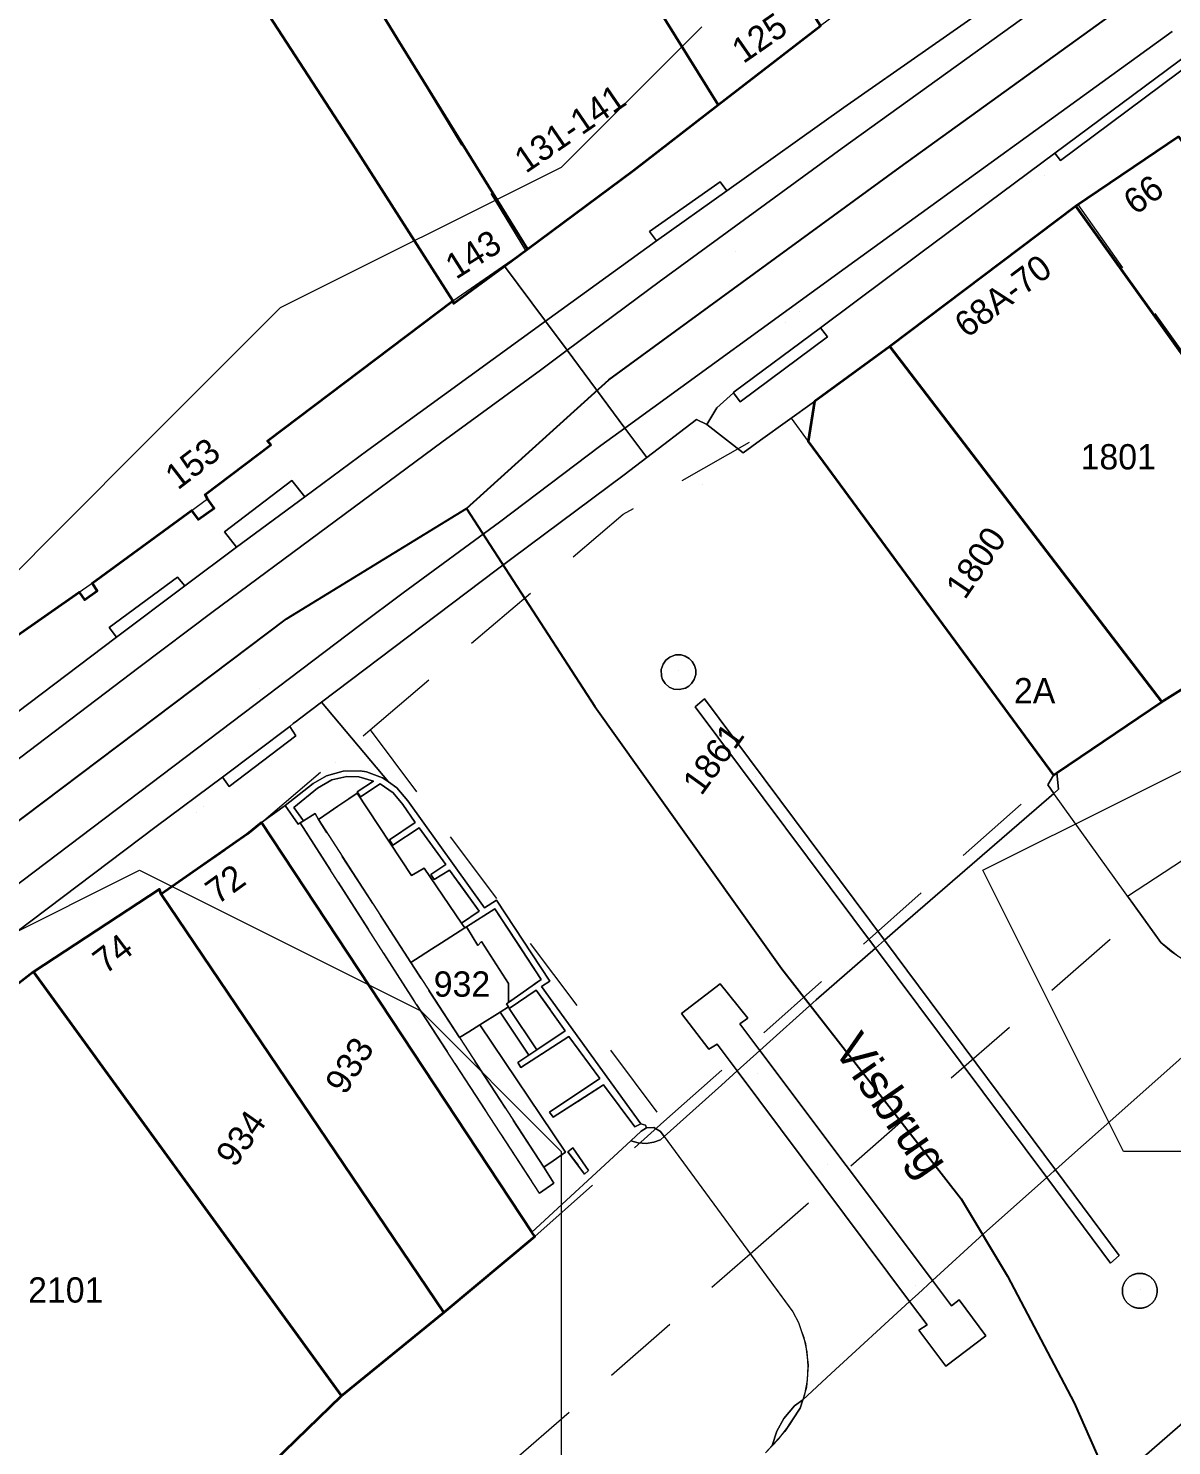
# Model space of a CAD drawing. Header units: metres. Extents: x 0 to 105485, y 0 to 425721.
# Drawn here: x 105188.5 to 105229.2, y 425307 to 425357.4 of the extents above; entities that cross this region are included whole.
import ezdxf
from ezdxf.enums import TextEntityAlignment as Align

# ---------------------------------------------------------------- set-up
doc = ezdxf.new("R2010")
doc.units = ezdxf.units.M
doc.header["$MEASUREMENT"] = 0
doc.linetypes.add('IE-TERREINAFSCHEIDING_KUNSTMATIG-SO', pattern=[11, 4, -1, 4, -2])
doc.linetypes.add('KG-PERCEEL-SO', pattern=[19, 5.5, -4, 5.5, -4])
for name, color, linetype, lineweight in [('B-XX-IE-KUNSTOBJECT-G', 7, 'Continuous', 18), ('B-XX-IE-MEUBILAIR-G', 7, 'Continuous', 18), ('B-XX-IE-MEUBILAIR_WEGMEUBILAIR-G', 7, 'Continuous', 18), ('B-XX-IE-MEUBILAIR_WEGMEUBILAIR_AFVALBAK-G', 7, 'Continuous', 18), ('B-XX-IE-TERREINAFSCHEIDING_KUNSTMATIG_MUUR-G', 90, 'IE-TERREINAFSCHEIDING_KUNSTMATIG-SO', 18), ('B-XX-KG-GRENS_PERCEEL-G', 150, 'KG-PERCEEL-SO', 18), ('B-XX-KG-GRENS_PERCEEL-T', 150, 'KG-PERCEEL-SO', 18), ('B-XX-KW-KUNSTWERK_DEK-G', 170, 'Continuous', 18), ('B-XX-KW-KUNSTWERK_LANDHOOFD-G', 170, 'Continuous', 18), ('B-XX-OG-BEBOUWING-G', 7, 'Continuous', 35), ('B-XX-OG-BEBOUWING_HUISNUMMER-T', 7, 'Continuous', 18), ('B-XX-OG-BEBOUWING_STRAATNAAM-T', 7, 'Continuous', 18), ('B-XX-OG-GRENS-G', 7, 'Continuous', 18), ('B-XX-OG-WATER_RIVIER-G', 130, 'Continuous', 18), ('B-XX-VH-GESLOTENVERHARDING-G', 10, 'Continuous', 18), ('B-XX-VH-GESLOTENVERHARDING_BETON-G', 10, 'Continuous', 18), ('B-XX-VH-OPENVERHARDING-G', 90, 'Continuous', 18), ('B-XX-VH-OPENVERHARDING_BETONELEMENT-G', 90, 'Continuous', 18), ('B-XX-VH-OPENVERHARDING_BETONSTRAATSTEEN-G', 90, 'Continuous', 18), ('B-XX-VH-OPENVERHARDING_STRAATBAKSTEEN-G', 90, 'Continuous', 18)]:
    doc.layers.add(name, color=color, linetype=linetype, lineweight=lineweight)
doc.layers.add('GIS-WEGVAKKEN', color=2, linetype='Continuous')

msp = doc.modelspace()

# ---------------------------------------------------------------- linework, layer by layer
at = {"layer": 'B-XX-IE-KUNSTOBJECT-G', "color": 0, "true_color": 0x604a38}
msp.add_polyline3d([(105203.89, 425323.444, 3.771), (105203.89, 425323.444, 5.271)], dxfattribs=at)
at = {"layer": 'B-XX-IE-MEUBILAIR-G', "color": 0, "true_color": 0x604a38}
for points in [[(105216.708, 425354.031, 2.958), (105216.708, 425354.031, 4.458)], [(105224.676, 425352.21, 2.908), (105224.676, 425352.21, 5.908)], [(105213.697, 425349.494, 2.953), (105213.697, 425349.494, 4.453)], [(105219.808, 425349.069, 2.948), (105219.808, 425349.069, 4.448)], [(105209.172, 425348.66, 2.952), (105209.172, 425348.66, 4.452)], [(105215.477, 425346.975, 3.005), (105215.477, 425346.975, 4.505)], [(105215.991, 425347.365, 2.988), (105215.991, 425347.365, 4.488)], [(105201.571, 425343.162, 2.994), (105201.571, 425343.162, 4.494)], [(105212.539, 425341.228, 3.246), (105212.539, 425341.228, 6.246)], [(105211.67, 425334.595, 3.428), (105211.67, 425334.595, 6.428)], [(105196.777, 425333.965, 3.052), (105196.777, 425333.965, 4.552)], [(105195.479, 425332.381, 3.046), (105195.479, 425332.381, 4.546)], [(105200.102, 425331.95, 3.27), (105200.102, 425331.95, 6.27)], [(105213.249, 425332.276, 3.534), (105213.249, 425332.276, 6.534)], [(105214.416, 425330.834, 3.592), (105214.416, 425330.834, 6.592)], [(105194.781, 425329.771, 3.064), (105194.781, 425329.771, 4.564)], [(105194.521, 425329.567, 3.065), (105194.521, 425329.567, 4.565)], [(105193.087, 425329.052, 3.029), (105193.087, 425329.052, 4.529)], [(105215.611, 425329.245, 3.651), (105215.611, 425329.245, 6.651)], [(105216.79, 425327.627, 3.716), (105216.79, 425327.627, 6.716)], [(105217.992, 425326.008, 3.838), (105217.992, 425326.008, 6.838)], [(105219.215, 425324.393, 3.889), (105219.215, 425324.393, 6.889)], [(105220.403, 425322.778, 0), (105220.403, 425322.778, 3)], [(105221.614, 425321.161, 0), (105221.614, 425321.161, 3)], [(105222.82, 425319.481, 0), (105222.82, 425319.481, 3)], [(105223.998, 425317.996, 0), (105223.998, 425317.996, 3)], [(105225.203, 425316.399, 0), (105225.203, 425316.399, 3)], [(105226.353, 425314.808, 0), (105226.353, 425314.808, 3)], [(105228.089, 425312.575, 3.713), (105228.089, 425312.575, 6.713)]]:
    msp.add_polyline3d(points, dxfattribs=at)
at = {"layer": 'B-XX-IE-MEUBILAIR_WEGMEUBILAIR-G', "color": 0, "true_color": 0x604a38}
for points in [[(105214.488, 425320.283, 3.882), (105214.488, 425320.283, 5.382)], [(105216.964, 425317.039, 0), (105216.964, 425317.039, 1.5)], [(105220.097, 425312.742, 0), (105220.097, 425312.742, 1.5)]]:
    msp.add_polyline3d(points, dxfattribs=at)
at = {"layer": 'B-XX-IE-MEUBILAIR_WEGMEUBILAIR_AFVALBAK-G', "color": 0, "true_color": 0x604a38}
msp.add_polyline3d([(105199.479, 425331.332, 3.273), (105199.479, 425331.332, 4.773)], dxfattribs=at)
at = {"layer": 'B-XX-IE-TERREINAFSCHEIDING_KUNSTMATIG_MUUR-G', "ltscale": 0.5, "flags": 128}
for points in [[(105198.326, 425329.262), (105197.99, 425329.732), (105198.832, 425330.415), (105199.339, 425330.716), (105199.87, 425330.84), (105200.298, 425330.827), (105200.82, 425330.67), (105200.242, 425330.285), (105200.36, 425330.112), (105201.059, 425330.576), (105201.518, 425330.254), (105201.863, 425329.844), (105202.306, 425329.193), (105201.396, 425328.582), (105201.515, 425328.396), (105202.448, 425329.007), (105203.393, 425327.702), (105202.86, 425327.346), (105202.981, 425327.168), (105203.522, 425327.508), (105204.58, 425326.043), (105203.95, 425325.621)], [(105198.212, 425329.183), (105198.326, 425329.262)], [(105204.127, 425325.49), (105205.143, 425326.133), (105206.782, 425323.619), (105205.622, 425322.797)], [(105203.95, 425325.621), (105204.034, 425325.497)], [(105204.127, 425325.49), (105204.065, 425325.451)], [(105205.651, 425322.588), (105206.61, 425323.231), (105207.644, 425321.785), (105206.637, 425321.113)], [(105205.622, 425322.797), (105205.552, 425322.747), (105205.623, 425322.637)], [(105205.623, 425322.637), (105205.651, 425322.588)], [(105206.348, 425320.921), (105205.952, 425320.657), (105206.065, 425320.48), (105207.77, 425321.59), (105208.875, 425320.088), (105207.086, 425318.895), (105207.216, 425318.714), (105209.002, 425319.869), (105210.118, 425318.371), (105210.327, 425318.478)], [(105206.637, 425321.113), (105206.348, 425320.921)], [(105208.333, 425316.692), (105208.475, 425316.823), (105207.913, 425317.623), (105207.734, 425317.487), (105208.333, 425316.692)]]:
    msp.add_lwpolyline(points, dxfattribs=at)
at = {"layer": 'B-XX-IE-TERREINAFSCHEIDING_KUNSTMATIG_MUUR-G', "ltscale": 0.5}
msp.add_lwpolyline([(105202.151, 425324.214), (105198.863, 425329.305), (105198.745, 425329.514), (105198.326, 425329.262), (105198.212, 425329.183), (105202.346, 425322.724), (105206.722, 425316.016), (105207.232, 425316.369), (105206.879, 425316.938), (105203.884, 425321.549)], close=True, dxfattribs=at)
at = {"layer": 'B-XX-IE-TERREINAFSCHEIDING_KUNSTMATIG_MUUR-G', "color": 0, "ltscale": 0.5, "true_color": 0x8c7868}
for points in [[(105198.326, 425329.262, 3.392), (105197.99, 425329.732, 3.284), (105198.832, 425330.415, 3.273), (105199.339, 425330.716, 3.35), (105199.87, 425330.84, 3.353), (105200.298, 425330.827, 3.369), (105200.82, 425330.67, 3.387), (105200.242, 425330.285, 3.397), (105200.36, 425330.112, 3.409), (105201.059, 425330.576, 3.389), (105201.518, 425330.254, 3.417), (105201.863, 425329.844, 3.45), (105202.306, 425329.193, 3.501), (105201.396, 425328.582, 3.55), (105201.515, 425328.396, 3.647), (105202.448, 425329.007, 3.516), (105203.393, 425327.702, 3.611), (105202.86, 425327.346, 3.601), (105202.981, 425327.168, 3.605), (105203.522, 425327.508, 3.585), (105204.58, 425326.043, 3.633), (105203.95, 425325.621, 3.668)], [(105198.212, 425329.183, 3.39), (105198.326, 425329.262, 3.392)], [(105204.127, 425325.49, 3.662), (105205.143, 425326.133, 3.627), (105205.962, 425324.876, 3.686), (105206.782, 425323.619, 3.745), (105205.622, 425322.797, 3.773)], [(105203.95, 425325.621, 3.668), (105204.034, 425325.497, 3.664)], [(105204.127, 425325.49, 3.662), (105204.065, 425325.451, 3.665)], [(105205.651, 425322.588, 3.775), (105206.61, 425323.231, 3.753), (105207.644, 425321.785, 3.785), (105206.637, 425321.113, 3.812)], [(105205.622, 425322.797, 3.773), (105205.552, 425322.747, 3.777), (105205.623, 425322.637, 3.775)], [(105205.623, 425322.637, 3.775), (105205.651, 425322.588, 3.775)], [(105206.348, 425320.921, 3.832), (105205.952, 425320.657, 3.852), (105206.065, 425320.48, 3.83), (105207.77, 425321.59, 3.792), (105208.875, 425320.088, 3.882), (105207.086, 425318.895, 3.89), (105207.216, 425318.714, 3.89), (105209.002, 425319.869, 3.9), (105210.118, 425318.371, 3.938), (105210.327, 425318.478, 3.934)], [(105206.637, 425321.113, 3.812), (105206.348, 425320.921, 3.832)], [(105208.333, 425316.692, 3.847), (105208.475, 425316.823, 3.859), (105207.913, 425317.623, 3.842), (105207.734, 425317.487, 3.874), (105208.333, 425316.692, 3.847)]]:
    msp.add_polyline3d(points, dxfattribs=at)
at = {"layer": 'B-XX-KG-GRENS_PERCEEL-G', "ltscale": 0.5, "flags": 128}
for points in [[(105227.646, 425326.578), (105234.142, 425330.823), (105239.624, 425334.538), (105245.763, 425338.859), (105250.532, 425341.761), (105257.319, 425346.879), (105263.895, 425351.422), (105270.434, 425355.735), (105277.636, 425360.464), (105279.19, 425361.533), (105280.475, 425362.367), (105282.109, 425363.936), (105285.68, 425366.039), (105288.98, 425368.183), (105290.781, 425369.74), (105294.989, 425372.472), (105303.554, 425377.672), (105306.771, 425379.822), (105311.439, 425382.794), (105316.898, 425385.899), (105318.935, 425386.702)], [(105201.346, 425377.332), (105203.897, 425372.993), (105201.712, 425371.673), (105203.09, 425369.338), (105203.778, 425369.689), (105213.088, 425354.722)], [(105192.663, 425371.873), (105190.052, 425370.356), (105195.89, 425359.787), (105203.642, 425347.75)], [(105192.663, 425371.873), (105206.233, 425349.539)], [(105213.088, 425354.722), (105216.165, 425357.103), (105216.672, 425357.496)], [(105206.233, 425349.539), (105210.084, 425352.396), (105213.088, 425354.722)], [(105225.872, 425351.174), (105229.128, 425353.368), (105229.474, 425353.602)], [(105219.183, 425346.126), (105225.872, 425351.174)], [(105225.872, 425351.174), (105235.485, 425337.63)], [(105203.642, 425347.75), (105206.233, 425349.539)], [(105185.448, 425333.979), (105191.319, 425338.065), (105194.916, 425340.712), (105194.828, 425340.862), (105197.165, 425342.627), (105197.048, 425342.777), (105203.642, 425347.75)], [(105215.683, 425343.576), (105218.839, 425345.875), (105219.183, 425346.126)], [(105219.183, 425346.126), (105228.863, 425333.492)], [(105200.697, 425332.492), (105209.708, 425340.167), (105215.683, 425343.576)], [(105215.683, 425343.576), (105216.288, 425342.754), (105225.015, 425330.887)], [(105228.863, 425333.492), (105229.269, 425333.767), (105235.485, 425337.63)], [(105225.015, 425330.887), (105228.863, 425333.492)], [(105196.837, 425329.204), (105200.697, 425332.492)], [(105200.697, 425332.492), (105211.154, 425318.557)], [(105211.154, 425318.557), (105225.015, 425330.887)], [(105193.272, 425326.645), (105196.267, 425328.732), (105196.837, 425329.204)], [(105196.837, 425329.204), (105206.56, 425314.47)], [(105188.722, 425323.888), (105193.214, 425326.825), (105193.272, 425326.645)], [(105193.272, 425326.645), (105203.318, 425311.766)], [(105227.646, 425326.578), (105228.084, 425325.969)], [(105214.221, 425313.861), (105228.084, 425325.969)], [(105228.084, 425325.969), (105228.832, 425324.929)], [(105228.832, 425324.929), (105229.221, 425324.594), (105229.65, 425324.313), (105230.111, 425324.091), (105230.598, 425323.93), (105231.102, 425323.834), (105231.614, 425323.805), (105232.126, 425323.843), (105232.628, 425323.947), (105233.112, 425324.116)], [(105179.983, 425317.092), (105188.722, 425323.888)], [(105188.722, 425323.888), (105199.692, 425308.815)], [(105206.56, 425314.47), (105211.154, 425318.557)], [(105203.318, 425311.766), (105206.56, 425314.47)], [(105169.81, 425275.335), (105188.321, 425290.654), (105201.725, 425302.959), (105208.522, 425308.871), (105214.221, 425313.861)], [(105214.221, 425313.861), (105215.735, 425311.798)], [(105199.692, 425308.815), (105202.78, 425311.318), (105203.318, 425311.766)], [(105216.002, 425308.372), (105216.164, 425308.855), (105216.26, 425309.354), (105216.288, 425309.862), (105216.249, 425310.37), (105216.142, 425310.867), (105215.97, 425311.346), (105215.735, 425311.798)], [(105190.958, 425300.944), (105195.16, 425304.717), (105196.448, 425305.658), (105199.692, 425308.815)], [(105214.767, 425306.775), (105215.234, 425307.263), (105215.647, 425307.798), (105216.002, 425308.372)]]:
    msp.add_lwpolyline(points, dxfattribs=at)
at = {"layer": 'B-XX-KW-KUNSTWERK_DEK-G', "ltscale": 0.5}
msp.add_lwpolyline([(105229.45, 425324.434), (105228.832, 425324.929), (105225.019, 425330.232), (105219.565, 425325.512), (105218.995, 425325.013), (105218.675, 425324.733), (105216.569, 425322.888), (105214.562, 425321.087), (105213.76, 425320.366), (105213.195, 425319.859), (105211.16, 425318.033), (105215.735, 425311.798), (105215.942, 425311.408), (105216.192, 425310.67), (105216.288, 425309.896), (105216.223, 425309.119), (105216.088, 425308.662), (105217.106, 425309.597), (105219.893, 425312.158), (105220.199, 425312.439), (105220.707, 425312.905), (105222.517, 425314.568), (105224.769, 425316.57), (105225.031, 425316.803), (105225.079, 425316.846), (105225.557, 425317.271), (105227.23, 425318.758), (105231.082, 425322.183)], dxfattribs=at)
at = {"layer": 'B-XX-KW-KUNSTWERK_LANDHOOFD-G', "ltscale": 0.5}
for points in [[(105225.133, 425330.967), (105225.015, 425330.887), (105224.804, 425330.532), (105225.019, 425330.232), (105225.189, 425330.379)], [(105211.16, 425318.033), (105211.029, 425318.211), (105210.799, 425318.35), (105210.529, 425318.338), (105210.344, 425318.217), (105209.974, 425317.874), (105210.241, 425317.802), (105210.518, 425317.786), (105210.792, 425317.828), (105211.026, 425317.913)], [(105216.088, 425308.662), (105215.799, 425308.444), (105215.416, 425308.004), (105215.165, 425307.55), (105215.007, 425307.04), (105215.452, 425307.532), (105216.002, 425308.372)]]:
    msp.add_lwpolyline(points, close=True, dxfattribs=at)
at = {"layer": 'B-XX-OG-BEBOUWING-G', "ltscale": 0.5}
for points in [[(105201.597, 425377.481), (105201.386, 425377.838), (105200.336, 425379.61), (105196.554, 425377.465), (105201.893, 425368.575), (105196.683, 425365.257), (105201.671, 425357.056), (105206.297, 425349.586), (105210.084, 425352.396), (105213.088, 425354.722), (105203.778, 425369.689), (105203.09, 425369.338), (105201.712, 425371.673), (105203.897, 425372.993), (105201.346, 425377.332)], [(105208.491, 425370.66), (105206.611, 425373.594), (105206.275, 425374.129), (105206.67, 425374.372), (105203.596, 425379.262), (105201.386, 425377.838), (105201.597, 425377.481), (105201.346, 425377.332), (105203.897, 425372.993), (105201.712, 425371.673), (105203.09, 425369.338), (105203.778, 425369.689), (105213.088, 425354.722), (105216.717, 425357.531), (105213.157, 425363.145)], [(105206.297, 425349.586), (105201.671, 425357.056), (105196.683, 425365.257), (105192.663, 425371.873), (105192.368, 425371.701), (105190.052, 425370.355), (105190.206, 425370.079), (105194.924, 425361.611), (105195.89, 425359.787), (105200.177, 425353.169), (105203.642, 425347.75), (105203.671, 425347.66), (105205.483, 425348.989)], [(105229.474, 425353.602), (105225.802, 425351.121), (105235.485, 425337.63), (105240.358, 425340.707), (105238.407, 425343.599), (105236.79, 425342.601)], [(105219.183, 425346.126), (105228.863, 425333.492), (105235.485, 425337.63), (105225.802, 425351.121)], [(105216.508, 425344.178), (105216.288, 425342.754), (105216.989, 425341.801), (105225.015, 425330.887), (105225.133, 425330.967), (105228.863, 425333.492), (105219.183, 425346.126)], [(105206.459, 425314.622), (105196.836, 425329.204), (105196.322, 425328.778), (105193.272, 425326.645), (105203.318, 425311.766), (105206.56, 425314.47)], [(105193.272, 425326.645), (105193.214, 425326.825), (105188.722, 425323.888), (105199.679, 425308.803), (105203.318, 425311.766)], [(105188.722, 425323.888), (105179.983, 425317.092), (105185.345, 425309.151), (105190.958, 425300.944), (105195.16, 425304.717), (105196.448, 425305.658), (105199.679, 425308.803)]]:
    msp.add_lwpolyline(points, close=True, dxfattribs=at)
msp.add_lwpolyline([(105186.797, 425334.918), (105190.349, 425337.39), (105190.537, 425337.119), (105190.986, 425337.443), (105190.808, 425337.709), (105194.345, 425340.292), (105194.581, 425339.971), (105195.151, 425340.383), (105194.916, 425340.712), (105194.828, 425340.862), (105197.165, 425342.627), (105197.048, 425342.777), (105203.642, 425347.75), (105200.177, 425353.169), (105195.89, 425359.787)], dxfattribs=at)
at = {"layer": 'B-XX-OG-GRENS-G'}
for points in [[(105327.5, 425377.5, 3.615), (105317.5, 425372.5, 3.374), (105307.5, 425367.5, 3.338), (105292.5, 425367.5, 2.55), (105282.5, 425357.5, 1.277), (105277.5, 425357.5, 1.228), (105277.5, 425347.5, 3.328), (105267.5, 425342.5, 3.315), (105262.5, 425337.5, 3.326), (105257.5, 425332.5, 3.302), (105252.5, 425332.5, 3.384), (105247.5, 425327.5, 3.368), (105242.5, 425322.5, 3.436), (105237.5, 425317.5, 3.522), (105232.5, 425317.5, 3.664), (105227.5, 425317.5, 3.73), (105222.5, 425327.5, 3.933), (105232.5, 425332.5, 3.15), (105237.5, 425342.5, 1.164), (105247.5, 425347.5, 1.392), (105237.5, 425357.5, 3.004), (105242.5, 425362.5, 3.045), (105252.5, 425367.5, 3.031), (105257.5, 425372.5, 3.064)], [(105192.5, 425327.5, 2.969), (105202.5, 425322.5, 3.92), (105207.5, 425317.5, 3.724), (105207.5, 425302.5, 3.55), (105207.5, 425292.5, 3.345), (105202.5, 425287.5, 3.35), (105192.5, 425282.5, 3.326), (105187.5, 425277.5, 3.354), (105177.5, 425272.5, 1.736), (105172.5, 425272.5, 2.06), (105157.5, 425272.5, 3.163), (105152.5, 425277.5, 4.884), (105147.5, 425282.5, 4.564), (105142.5, 425287.5, 2.91), (105152.5, 425297.5, 2.996), (105157.5, 425302.5, 2.963), (105167.5, 425307.5, 3.076), (105172.5, 425312.5, 3.033), (105177.5, 425317.5, 2.957), (105182.5, 425322.5, 2.961)]]:
    msp.add_polyline3d(points, close=True, dxfattribs=at)
msp.add_polyline3d([(105212.5, 425357.5, 3.123), (105207.5, 425352.5, 3.055), (105197.5, 425347.5, 3.065), (105192.5, 425342.5, 3.151), (105187.5, 425337.5, 3.173), (105177.5, 425332.5, 3.212), (105172.5, 425332.5, 3.269), (105172.5, 425347.5, 3.506), (105182.5, 425352.5, 3.083), (105192.5, 425362.5, 3.54)], dxfattribs=at)
at = {"layer": 'B-XX-OG-WATER_RIVIER-G', "ltscale": 0.5}
for points in [[(105235.485, 425337.63), (105228.863, 425333.492), (105225.133, 425330.967), (105225.189, 425330.379), (105225.019, 425330.232), (105219.565, 425325.512), (105218.995, 425325.013), (105218.675, 425324.733), (105216.569, 425322.888), (105214.562, 425321.087), (105213.76, 425320.366), (105213.195, 425319.859), (105211.16, 425318.033), (105211.026, 425317.913), (105210.792, 425317.828), (105210.518, 425317.786), (105210.241, 425317.802), (105209.974, 425317.874), (105206.459, 425314.622), (105206.56, 425314.47), (105203.318, 425311.766), (105199.679, 425308.803), (105196.448, 425305.658)], [(105214.767, 425306.775), (105215.007, 425307.04), (105215.165, 425307.55), (105215.416, 425308.004), (105215.799, 425308.444), (105216.088, 425308.662), (105217.106, 425309.597), (105219.893, 425312.158), (105220.199, 425312.439), (105220.707, 425312.905), (105222.517, 425314.568), (105224.769, 425316.57), (105225.031, 425316.803), (105225.079, 425316.846), (105225.557, 425317.271), (105227.23, 425318.758), (105231.082, 425322.183)]]:
    msp.add_lwpolyline(points, dxfattribs=at)
at = {"layer": 'B-XX-VH-GESLOTENVERHARDING-G', "ltscale": 0.5}
for points in [[(105210.327, 425318.478), (105210.496, 425318.432), (105210.529, 425318.338), (105210.799, 425318.35), (105211.029, 425318.211), (105211.16, 425318.033), (105213.195, 425319.859), (105213.76, 425320.366), (105213.05, 425321.317), (105212.747, 425321.133), (105211.775, 425322.404), (105213.157, 425323.454), (105214.132, 425322.243), (105213.847, 425322.039), (105214.562, 425321.087), (105216.569, 425322.888), (105218.675, 425324.733), (105212.269, 425333.313), (105212.598, 425333.6), (105218.995, 425325.013), (105219.565, 425325.512), (105225.019, 425330.232), (105224.804, 425330.532), (105225.015, 425330.887), (105216.989, 425341.801), (105216.288, 425342.754), (105216.508, 425344.178), (105214.59, 425342.794), (105213.966, 425342.348), (105212.676, 425343.351), (105212.316, 425343.532), (105210.541, 425342.184), (105209.733, 425341.57), (105205.19, 425338.173), (105202.565, 425336.197), (105198.973, 425333.474), (105201.355, 425330.641), (105201.646, 425330.437), (105202.039, 425329.97), (105204.774, 425326.168), (105205.198, 425326.44), (105207.092, 425323.56), (105206.803, 425323.367)], [(105211.364, 425335.084), (105211.57, 425335.156), (105211.761, 425335.157), (105211.914, 425335.113), (105212.054, 425335.029), (105212.154, 425334.928), (105212.238, 425334.787), (105212.283, 425334.623), (105212.282, 425334.457), (105212.233, 425334.29), (105212.138, 425334.141), (105212.035, 425334.045), (105211.919, 425333.978), (105211.7, 425333.925), (105211.51, 425333.945), (105211.344, 425334.016), (105211.192, 425334.147), (105211.104, 425334.288), (105211.063, 425334.408), (105211.056, 425334.643), (105211.12, 425334.834), (105211.225, 425334.978)], [(105228.699, 425312.543), (105228.699, 425312.523), (105228.698, 425312.504), (105228.696, 425312.484), (105228.694, 425312.465), (105228.691, 425312.445), (105228.688, 425312.426), (105228.684, 425312.406), (105228.68, 425312.387), (105228.674, 425312.368), (105228.669, 425312.35), (105228.662, 425312.331), (105228.655, 425312.313), (105228.648, 425312.294), (105228.64, 425312.277), (105228.631, 425312.259), (105228.622, 425312.242), (105228.612, 425312.225), (105228.601, 425312.208), (105228.591, 425312.191), (105228.579, 425312.175), (105228.567, 425312.16), (105228.555, 425312.144), (105228.542, 425312.13), (105228.529, 425312.115), (105228.515, 425312.101), (105228.501, 425312.087), (105228.486, 425312.074), (105228.471, 425312.062), (105228.456, 425312.049), (105228.44, 425312.038), (105228.424, 425312.027), (105228.407, 425312.016), (105228.391, 425312.006), (105228.373, 425311.996), (105228.356, 425311.987), (105228.338, 425311.979), (105228.32, 425311.971), (105228.302, 425311.963), (105228.284, 425311.957), (105228.265, 425311.95), (105228.246, 425311.945), (105228.227, 425311.94), (105228.208, 425311.935), (105228.189, 425311.932), (105228.169, 425311.929), (105228.15, 425311.926), (105228.13, 425311.924), (105228.11, 425311.923), (105228.091, 425311.922), (105228.071, 425311.922), (105228.052, 425311.923), (105228.032, 425311.924), (105228.012, 425311.926), (105227.993, 425311.928), (105227.973, 425311.931), (105227.954, 425311.935), (105227.935, 425311.939), (105227.916, 425311.944), (105227.897, 425311.949), (105227.878, 425311.956), (105227.86, 425311.962), (105227.842, 425311.97), (105227.824, 425311.977), (105227.806, 425311.986), (105227.788, 425311.995), (105227.771, 425312.004), (105227.754, 425312.014), (105227.738, 425312.025), (105227.721, 425312.036), (105227.706, 425312.048), (105227.69, 425312.06), (105227.675, 425312.072), (105227.66, 425312.085), (105227.646, 425312.099), (105227.632, 425312.113), (105227.619, 425312.127), (105227.606, 425312.142), (105227.593, 425312.157), (105227.582, 425312.173), (105227.57, 425312.189), (105227.559, 425312.205), (105227.549, 425312.222), (105227.539, 425312.239), (105227.53, 425312.256), (105227.521, 425312.274), (105227.513, 425312.292), (105227.505, 425312.31), (105227.498, 425312.328), (105227.491, 425312.347), (105227.486, 425312.366), (105227.48, 425312.384), (105227.476, 425312.404), (105227.471, 425312.423), (105227.468, 425312.442), (105227.465, 425312.462), (105227.463, 425312.481), (105227.461, 425312.501), (105227.46, 425312.52), (105227.46, 425312.54), (105227.46, 425312.54), (105227.46, 425312.56), (105227.461, 425312.579), (105227.463, 425312.599), (105227.465, 425312.618), (105227.468, 425312.638), (105227.471, 425312.657), (105227.475, 425312.677), (105227.479, 425312.696), (105227.485, 425312.715), (105227.49, 425312.733), (105227.497, 425312.752), (105227.504, 425312.77), (105227.511, 425312.789), (105227.519, 425312.806), (105227.528, 425312.824), (105227.537, 425312.841), (105227.547, 425312.858), (105227.558, 425312.875), (105227.568, 425312.892), (105227.58, 425312.908), (105227.592, 425312.923), (105227.604, 425312.939), (105227.617, 425312.953), (105227.63, 425312.968), (105227.644, 425312.982), (105227.658, 425312.996), (105227.673, 425313.009), (105227.688, 425313.021), (105227.703, 425313.034), (105227.719, 425313.045), (105227.735, 425313.056), (105227.752, 425313.067), (105227.768, 425313.077), (105227.786, 425313.087), (105227.803, 425313.096), (105227.821, 425313.104), (105227.839, 425313.112), (105227.857, 425313.12), (105227.875, 425313.126), (105227.894, 425313.133), (105227.913, 425313.138), (105227.932, 425313.143), (105227.951, 425313.148), (105227.97, 425313.151), (105227.99, 425313.154), (105228.009, 425313.157), (105228.029, 425313.159), (105228.049, 425313.16), (105228.068, 425313.161), (105228.088, 425313.161), (105228.107, 425313.16), (105228.127, 425313.159), (105228.147, 425313.157), (105228.166, 425313.155), (105228.186, 425313.152), (105228.205, 425313.148), (105228.224, 425313.144), (105228.243, 425313.139), (105228.262, 425313.134), (105228.281, 425313.127), (105228.299, 425313.121), (105228.317, 425313.113), (105228.335, 425313.106), (105228.353, 425313.097), (105228.371, 425313.088), (105228.388, 425313.079), (105228.405, 425313.069), (105228.421, 425313.058), (105228.438, 425313.047), (105228.453, 425313.035), (105228.469, 425313.023), (105228.484, 425313.011), (105228.499, 425312.998), (105228.513, 425312.984), (105228.527, 425312.97), (105228.54, 425312.956), (105228.553, 425312.941), (105228.566, 425312.926), (105228.577, 425312.91), (105228.589, 425312.894), (105228.6, 425312.878), (105228.61, 425312.861), (105228.62, 425312.844), (105228.629, 425312.827), (105228.638, 425312.809), (105228.646, 425312.791), (105228.654, 425312.773), (105228.661, 425312.755), (105228.668, 425312.736), (105228.673, 425312.717), (105228.679, 425312.699), (105228.683, 425312.679), (105228.688, 425312.66), (105228.691, 425312.641), (105228.694, 425312.621), (105228.696, 425312.602), (105228.698, 425312.582), (105228.699, 425312.563)]]:
    msp.add_lwpolyline(points, close=True, dxfattribs=at)
for points in [[(105231.082, 425322.183), (105227.23, 425318.758), (105225.557, 425317.271), (105225.079, 425316.846), (105227.352, 425313.794), (105227.043, 425313.525), (105224.769, 425316.57), (105222.517, 425314.568), (105220.707, 425312.905), (105221.381, 425312.007), (105221.656, 425312.22), (105222.604, 425310.94), (105221.18, 425309.862), (105220.216, 425311.145), (105220.513, 425311.328), (105219.893, 425312.158), (105217.106, 425309.597), (105216.088, 425308.662), (105216.002, 425308.372), (105215.452, 425307.532), (105215.007, 425307.04), (105214.767, 425306.775)], [(105224.577, 425303.453), (105231.44, 425309.439)]]:
    msp.add_lwpolyline(points, dxfattribs=at)
at = {"layer": 'B-XX-VH-GESLOTENVERHARDING_BETON-G', "ltscale": 0.5}
msp.add_lwpolyline([(105205.628, 425323.469), (105204.659, 425324.966), (105204.538, 425324.818), (105204.127, 425325.49), (105204.065, 425325.451), (105203.575, 425325.13), (105203.241, 425324.915), (105202.887, 425324.688), (105202.481, 425324.426), (105202.151, 425324.214), (105203.884, 425321.549), (105204.207, 425321.751), (105204.605, 425322), (105205.326, 425322.451), (105205.623, 425322.637), (105205.552, 425322.747), (105205.622, 425322.797)], close=True, dxfattribs=at)
at = {"layer": 'B-XX-VH-OPENVERHARDING-G', "ltscale": 0.5}
for points in [[(105234.498, 425369.883), (105228.237, 425365.656), (105228.117, 425365.815), (105227.837, 425365.62), (105223.936, 425362.806), (105220.239, 425360.139), (105216.717, 425357.531), (105213.088, 425354.722), (105210.084, 425352.396), (105206.297, 425349.586), (105205.483, 425348.989), (105206.942, 425347.025), (105210.885, 425349.882), (105210.641, 425350.214), (105213.152, 425351.983), (105213.389, 425351.665), (105217.558, 425354.632), (105226.62, 425360.969), (105232.182, 425364.806)], [(105232.182, 425364.806), (105226.62, 425360.969), (105217.558, 425354.632), (105213.389, 425351.665), (105210.885, 425349.882), (105206.942, 425347.025), (105207.708, 425345.995), (105210.979, 425348.429), (105217.492, 425353.178), (105227.248, 425360.216), (105231.856, 425363.478)], [(105231.856, 425363.478), (105227.248, 425360.216), (105217.492, 425353.178), (105210.979, 425348.429), (105207.708, 425345.995), (105209.765, 425343.227), (105217.6, 425348.92), (105229.228, 425357.339)], [(105229.228, 425357.339), (105217.6, 425348.92), (105209.765, 425343.227), (105210.541, 425342.184), (105212.316, 425343.532), (105212.676, 425343.351), (105213.031, 425343.942), (105213.628, 425344.486), (105213.655, 425344.511), (105216.722, 425346.797), (105220.297, 425349.462), (105225.064, 425353.004), (105229.847, 425356.558)], [(105230.048, 425356.31), (105225.261, 425352.749), (105225.064, 425353.004), (105220.297, 425349.462), (105216.722, 425346.797), (105216.966, 425346.469), (105213.862, 425344.156), (105213.628, 425344.486), (105213.031, 425343.942), (105212.676, 425343.351), (105213.966, 425342.348), (105214.59, 425342.794), (105216.508, 425344.178), (105219.183, 425346.126), (105225.802, 425351.121), (105229.474, 425353.602)], [(105178.018, 425325.469), (105191.683, 425335.789), (105191.421, 425336.139), (105193.847, 425337.926), (105194.109, 425337.612), (105195.945, 425338.987), (105195.519, 425339.542), (105197.922, 425341.362), (105198.374, 425340.783), (105200.622, 425342.446), (105206.942, 425347.025), (105205.483, 425348.989), (105203.671, 425347.66), (105203.642, 425347.75), (105197.048, 425342.777), (105197.165, 425342.627), (105194.828, 425340.862), (105194.916, 425340.712), (105195.151, 425340.383), (105194.581, 425339.971), (105194.345, 425340.292), (105190.808, 425337.709), (105190.986, 425337.443), (105190.537, 425337.119), (105190.349, 425337.39), (105186.797, 425334.918)], [(105176.805, 425322.82), (105192.473, 425334.708), (105195.122, 425336.702), (105203.254, 425342.723), (105206.761, 425345.291), (105207.708, 425345.995), (105206.942, 425347.025), (105200.622, 425342.446), (105198.374, 425340.783), (105195.945, 425338.987), (105194.109, 425337.612), (105191.683, 425335.789), (105178.018, 425325.469)], [(105131.229, 425283.136), (105134.195, 425285.33), (105148.217, 425295.921), (105160.163, 425305.338), (105168.735, 425312.15), (105176.777, 425318.384), (105200.319, 425336.202), (105201.874, 425337.365), (105205.301, 425339.878), (105208.905, 425342.602), (105209.765, 425343.227), (105207.708, 425345.995), (105206.761, 425345.291), (105203.254, 425342.723), (105195.122, 425336.702), (105192.473, 425334.708), (105176.805, 425322.82), (105166.16, 425314.58), (105146.339, 425298.907), (105132.141, 425288.161)], [(105161.037, 425304.43), (105172.54, 425313.437), (105181.975, 425320.669), (105193.087, 425329.052), (105195.448, 425330.808), (105197.846, 425332.618), (105197.965, 425332.715), (105198.078, 425332.801), (105198.194, 425332.883), (105198.973, 425333.474), (105202.565, 425336.197), (105205.19, 425338.173), (105209.733, 425341.57), (105210.541, 425342.184), (105209.765, 425343.227), (105208.905, 425342.602), (105205.301, 425339.878), (105201.874, 425337.365), (105200.319, 425336.202), (105176.777, 425318.384), (105168.735, 425312.15), (105160.163, 425305.338)], [(105179.983, 425317.092), (105188.722, 425323.888), (105193.214, 425326.825), (105193.272, 425326.645), (105196.322, 425328.778), (105196.836, 425329.204), (105197.679, 425329.797), (105198.679, 425330.591), (105199.151, 425330.862), (105199.739, 425331.026), (105200.349, 425331.033), (105200.572, 425330.995), (105201.146, 425330.787), (105201.355, 425330.641), (105198.973, 425333.474), (105198.194, 425332.883), (105198.078, 425332.801), (105197.965, 425332.715), (105197.846, 425332.618), (105198.06, 425332.283), (105195.69, 425330.481), (105195.448, 425330.808), (105193.087, 425329.052), (105181.975, 425320.669)]]:
    msp.add_lwpolyline(points, dxfattribs=at)
for points in [[(105238.83, 425362.978), (105234.159, 425359.648), (105229.847, 425356.558), (105225.064, 425353.004), (105225.261, 425352.749), (105230.048, 425356.31), (105232.456, 425358.079), (105239.011, 425362.713)], [(105213.389, 425351.665), (105213.152, 425351.983), (105210.641, 425350.214), (105210.885, 425349.882)], [(105216.722, 425346.797), (105213.655, 425344.511), (105213.628, 425344.486), (105213.862, 425344.156), (105216.966, 425346.469)], [(105198.374, 425340.783), (105197.922, 425341.362), (105195.519, 425339.542), (105195.945, 425338.987)], [(105194.109, 425337.612), (105193.847, 425337.926), (105191.421, 425336.139), (105191.683, 425335.789)], [(105198.06, 425332.283), (105197.846, 425332.618), (105195.448, 425330.808), (105195.69, 425330.481)], [(105200.24, 425330.245), (105199.942, 425330.041), (105199.558, 425329.779), (105199.244, 425329.565), (105198.863, 425329.305), (105202.151, 425324.214), (105202.481, 425324.426), (105202.887, 425324.688), (105203.241, 425324.915), (105203.575, 425325.13), (105204.065, 425325.451), (105204.034, 425325.497), (105203.95, 425325.621), (105202.628, 425327.574), (105202.179, 425327.31)], [(105204.605, 425322), (105204.207, 425321.751), (105203.884, 425321.549), (105206.879, 425316.938), (105207.212, 425317.166), (105207.651, 425317.468)], [(105225.865, 425302.211), (105228.026, 425304.091), (105230.53, 425306.229), (105232.172, 425307.668), (105231.44, 425309.439), (105224.577, 425303.453), (105222.625, 425301.772), (105223.428, 425300.088)]]:
    msp.add_lwpolyline(points, close=True, dxfattribs=at)
at = {"layer": 'B-XX-VH-OPENVERHARDING_BETONELEMENT-G', "ltscale": 0.5}
for points in [[(105211.57, 425335.156), (105211.364, 425335.084), (105211.225, 425334.978), (105211.12, 425334.834), (105211.056, 425334.643), (105211.063, 425334.408), (105211.104, 425334.288), (105211.192, 425334.147), (105211.344, 425334.016), (105211.51, 425333.945), (105211.7, 425333.925), (105211.919, 425333.978), (105212.035, 425334.045), (105212.138, 425334.141), (105212.233, 425334.29), (105212.282, 425334.457), (105212.283, 425334.623), (105212.238, 425334.787), (105212.154, 425334.928), (105212.054, 425335.029), (105211.914, 425335.113), (105211.761, 425335.157)], [(105218.995, 425325.013), (105212.598, 425333.6), (105212.269, 425333.313), (105218.675, 425324.733)], [(105218.675, 425324.733), (105224.769, 425316.57), (105225.031, 425316.803), (105225.079, 425316.846), (105218.995, 425325.013)], [(105213.847, 425322.039), (105214.132, 425322.243), (105213.157, 425323.454), (105211.775, 425322.404), (105212.747, 425321.133), (105213.05, 425321.317), (105213.76, 425320.366), (105214.562, 425321.087)], [(105220.199, 425312.439), (105220.707, 425312.905), (105214.562, 425321.087), (105213.76, 425320.366), (105219.893, 425312.158)], [(105224.769, 425316.57), (105227.043, 425313.525), (105227.352, 425313.794), (105225.079, 425316.846), (105225.031, 425316.803)], [(105227.46, 425312.54), (105227.46, 425312.52), (105227.461, 425312.501), (105227.463, 425312.481), (105227.465, 425312.462), (105227.468, 425312.442), (105227.471, 425312.423), (105227.476, 425312.404), (105227.48, 425312.384), (105227.486, 425312.366), (105227.491, 425312.347), (105227.498, 425312.328), (105227.505, 425312.31), (105227.513, 425312.292), (105227.521, 425312.274), (105227.53, 425312.256), (105227.539, 425312.239), (105227.549, 425312.222), (105227.559, 425312.205), (105227.57, 425312.189), (105227.582, 425312.173), (105227.593, 425312.157), (105227.606, 425312.142), (105227.619, 425312.127), (105227.632, 425312.113), (105227.646, 425312.099), (105227.66, 425312.085), (105227.675, 425312.072), (105227.69, 425312.06), (105227.706, 425312.048), (105227.721, 425312.036), (105227.738, 425312.025), (105227.754, 425312.014), (105227.771, 425312.004), (105227.788, 425311.995), (105227.806, 425311.986), (105227.824, 425311.977), (105227.842, 425311.97), (105227.86, 425311.962), (105227.878, 425311.956), (105227.897, 425311.949), (105227.916, 425311.944), (105227.935, 425311.939), (105227.954, 425311.935), (105227.973, 425311.931), (105227.993, 425311.928), (105228.012, 425311.926), (105228.032, 425311.924), (105228.052, 425311.923), (105228.071, 425311.922), (105228.091, 425311.922), (105228.11, 425311.923), (105228.13, 425311.924), (105228.15, 425311.926), (105228.169, 425311.929), (105228.189, 425311.932), (105228.208, 425311.935), (105228.227, 425311.94), (105228.246, 425311.945), (105228.265, 425311.95), (105228.284, 425311.957), (105228.302, 425311.963), (105228.32, 425311.971), (105228.338, 425311.979), (105228.356, 425311.987), (105228.373, 425311.996), (105228.391, 425312.006), (105228.407, 425312.016), (105228.424, 425312.027), (105228.44, 425312.038), (105228.456, 425312.049), (105228.471, 425312.062), (105228.486, 425312.074), (105228.501, 425312.087), (105228.515, 425312.101), (105228.529, 425312.115), (105228.542, 425312.13), (105228.555, 425312.144), (105228.567, 425312.16), (105228.579, 425312.175), (105228.591, 425312.191), (105228.601, 425312.208), (105228.612, 425312.225), (105228.622, 425312.242), (105228.631, 425312.259), (105228.64, 425312.277), (105228.648, 425312.294), (105228.655, 425312.313), (105228.662, 425312.331), (105228.669, 425312.35), (105228.674, 425312.368), (105228.68, 425312.387), (105228.684, 425312.406), (105228.688, 425312.426), (105228.691, 425312.445), (105228.694, 425312.465), (105228.696, 425312.484), (105228.698, 425312.504), (105228.699, 425312.523), (105228.699, 425312.543), (105228.699, 425312.543), (105228.699, 425312.563), (105228.698, 425312.582), (105228.696, 425312.602), (105228.694, 425312.621), (105228.691, 425312.641), (105228.688, 425312.66), (105228.683, 425312.679), (105228.679, 425312.699), (105228.673, 425312.717), (105228.668, 425312.736), (105228.661, 425312.755), (105228.654, 425312.773), (105228.646, 425312.791), (105228.638, 425312.809), (105228.629, 425312.827), (105228.62, 425312.844), (105228.61, 425312.861), (105228.6, 425312.878), (105228.589, 425312.894), (105228.577, 425312.91), (105228.566, 425312.926), (105228.553, 425312.941), (105228.54, 425312.956), (105228.527, 425312.97), (105228.513, 425312.984), (105228.499, 425312.998), (105228.484, 425313.011), (105228.469, 425313.023), (105228.453, 425313.035), (105228.438, 425313.047), (105228.421, 425313.058), (105228.405, 425313.069), (105228.388, 425313.079), (105228.371, 425313.088), (105228.353, 425313.097), (105228.335, 425313.106), (105228.317, 425313.113), (105228.299, 425313.121), (105228.281, 425313.127), (105228.262, 425313.134), (105228.243, 425313.139), (105228.224, 425313.144), (105228.205, 425313.148), (105228.186, 425313.152), (105228.166, 425313.155), (105228.147, 425313.157), (105228.127, 425313.159), (105228.107, 425313.16), (105228.088, 425313.161), (105228.068, 425313.161), (105228.049, 425313.16), (105228.029, 425313.159), (105228.009, 425313.157), (105227.99, 425313.154), (105227.97, 425313.151), (105227.951, 425313.148), (105227.932, 425313.143), (105227.913, 425313.138), (105227.894, 425313.133), (105227.875, 425313.126), (105227.857, 425313.12), (105227.839, 425313.112), (105227.821, 425313.104), (105227.803, 425313.096), (105227.786, 425313.087), (105227.768, 425313.077), (105227.752, 425313.067), (105227.735, 425313.056), (105227.719, 425313.045), (105227.703, 425313.034), (105227.688, 425313.021), (105227.673, 425313.009), (105227.658, 425312.996), (105227.644, 425312.982), (105227.63, 425312.968), (105227.617, 425312.953), (105227.604, 425312.939), (105227.592, 425312.923), (105227.58, 425312.908), (105227.568, 425312.892), (105227.558, 425312.875), (105227.547, 425312.858), (105227.537, 425312.841), (105227.528, 425312.824), (105227.519, 425312.806), (105227.511, 425312.789), (105227.504, 425312.77), (105227.497, 425312.752), (105227.49, 425312.733), (105227.485, 425312.715), (105227.479, 425312.696), (105227.475, 425312.677), (105227.471, 425312.657), (105227.468, 425312.638), (105227.465, 425312.618), (105227.463, 425312.599), (105227.461, 425312.579), (105227.46, 425312.56)], [(105220.199, 425312.439), (105219.893, 425312.158), (105220.513, 425311.328), (105220.216, 425311.145), (105221.18, 425309.862), (105222.604, 425310.94), (105221.656, 425312.22), (105221.381, 425312.007), (105220.707, 425312.905)]]:
    msp.add_lwpolyline(points, close=True, dxfattribs=at)
at = {"layer": 'B-XX-VH-OPENVERHARDING_BETONSTRAATSTEEN-G', "ltscale": 0.5}
for points in [[(105201.355, 425330.641), (105201.146, 425330.787), (105200.572, 425330.995), (105200.349, 425331.033), (105199.739, 425331.026), (105199.151, 425330.862), (105198.679, 425330.591), (105197.679, 425329.797), (105198.147, 425329.143), (105198.212, 425329.183), (105198.326, 425329.262), (105197.99, 425329.732), (105198.832, 425330.415), (105199.339, 425330.716), (105199.87, 425330.84), (105200.298, 425330.827), (105200.82, 425330.67), (105200.242, 425330.285), (105200.36, 425330.112), (105201.059, 425330.576), (105201.518, 425330.254), (105201.863, 425329.844), (105202.306, 425329.193), (105201.396, 425328.582), (105201.515, 425328.396), (105202.448, 425329.007), (105203.393, 425327.702), (105202.86, 425327.346), (105202.981, 425327.168), (105203.522, 425327.508), (105204.58, 425326.043), (105203.95, 425325.621), (105204.034, 425325.497), (105204.065, 425325.451), (105204.127, 425325.49), (105205.143, 425326.133), (105206.782, 425323.619), (105205.622, 425322.797), (105205.552, 425322.747), (105205.623, 425322.637), (105205.651, 425322.588), (105206.61, 425323.231), (105207.644, 425321.785), (105206.637, 425321.113), (105206.348, 425320.921), (105205.952, 425320.657), (105206.065, 425320.48), (105207.77, 425321.59), (105208.875, 425320.088), (105207.086, 425318.895), (105207.216, 425318.714), (105209.002, 425319.869), (105210.118, 425318.371), (105210.327, 425318.478), (105206.803, 425323.367), (105207.092, 425323.56), (105205.198, 425326.44), (105204.774, 425326.168), (105202.039, 425329.97), (105201.646, 425330.437)], [(105198.326, 425329.262), (105198.745, 425329.514), (105198.863, 425329.305), (105199.244, 425329.565), (105199.558, 425329.779), (105199.942, 425330.041), (105200.24, 425330.245), (105202.179, 425327.31), (105202.628, 425327.574), (105203.95, 425325.621), (105204.58, 425326.043), (105203.522, 425327.508), (105202.981, 425327.168), (105202.86, 425327.346), (105203.393, 425327.702), (105202.448, 425329.007), (105201.515, 425328.396), (105201.396, 425328.582), (105202.306, 425329.193), (105201.863, 425329.844), (105201.518, 425330.254), (105201.059, 425330.576), (105200.36, 425330.112), (105200.242, 425330.285), (105200.82, 425330.67), (105200.298, 425330.827), (105199.87, 425330.84), (105199.339, 425330.716), (105198.832, 425330.415), (105197.99, 425329.732)], [(105206.348, 425320.921), (105205.326, 425322.451), (105204.605, 425322), (105207.651, 425317.468), (105207.212, 425317.166), (105206.879, 425316.938), (105207.232, 425316.369), (105206.722, 425316.016), (105202.346, 425322.724), (105198.212, 425329.183), (105198.147, 425329.143), (105197.679, 425329.797), (105196.836, 425329.204), (105206.459, 425314.622), (105209.974, 425317.874), (105210.344, 425318.217), (105210.529, 425318.338), (105210.496, 425318.432), (105210.327, 425318.478), (105210.118, 425318.371), (105209.002, 425319.869), (105207.216, 425318.714), (105207.086, 425318.895), (105208.875, 425320.088), (105207.77, 425321.59), (105206.065, 425320.48), (105205.952, 425320.657)], [(105205.143, 425326.133), (105204.127, 425325.49), (105204.538, 425324.818), (105204.659, 425324.966), (105205.628, 425323.469), (105205.622, 425322.797), (105206.782, 425323.619)], [(105205.651, 425322.588), (105206.637, 425321.113), (105207.644, 425321.785), (105206.61, 425323.231)], [(105205.651, 425322.588), (105205.623, 425322.637), (105205.326, 425322.451), (105206.348, 425320.921), (105206.637, 425321.113)], [(105208.333, 425316.692), (105207.734, 425317.487), (105207.913, 425317.623), (105208.475, 425316.823)], [(105208.333, 425316.692), (105208.475, 425316.823), (105207.913, 425317.623), (105207.734, 425317.487)]]:
    msp.add_lwpolyline(points, close=True, dxfattribs=at)
at = {"layer": 'B-XX-VH-OPENVERHARDING_STRAATBAKSTEEN-G', "ltscale": 0.5}
for points in [[(105225.079, 425316.846), (105225.557, 425317.271), (105227.23, 425318.758), (105231.082, 425322.183), (105233.418, 425324.26), (105233.112, 425324.116), (105232.489, 425323.912), (105231.705, 425323.807), (105230.916, 425323.861), (105230.154, 425324.073), (105229.45, 425324.434), (105228.832, 425324.929), (105225.019, 425330.232), (105219.565, 425325.512), (105218.995, 425325.013)], [(105218.675, 425324.733), (105216.569, 425322.888), (105214.562, 425321.087), (105220.707, 425312.905), (105222.517, 425314.568), (105224.769, 425316.57)], [(105213.195, 425319.859), (105211.16, 425318.033), (105215.735, 425311.798), (105215.942, 425311.408), (105216.192, 425310.67), (105216.288, 425309.896), (105216.223, 425309.119), (105216.088, 425308.662), (105217.106, 425309.597), (105219.893, 425312.158), (105213.76, 425320.366)]]:
    msp.add_lwpolyline(points, close=True, dxfattribs=at)
at = {"layer": 'GIS-WEGVAKKEN'}
for points in [[(105204.126, 425340.369), (105209.19, 425344.94), (105219.56, 425352.51), (105227.55, 425358.27), (105235.6, 425363.93), (105251.89, 425375), (105268.38, 425385.76), (105280.86, 425393.66), (105318.64, 425416.792)], [(105175.78, 425319.795), (105182.41, 425324.89), (105197.73, 425336.44), (105204.126, 425340.369)], [(105204.126, 425340.369), (105208.7, 425333.33), (105215.35, 425323.99), (105221.73, 425315.81), (105223.38, 425313.06), (105225.75, 425308.56), (105228.477, 425302.377)]]:
    msp.add_lwpolyline(points, dxfattribs=at)

# ---------------------------------------------------------------- texts
at = {"layer": 'B-XX-KG-GRENS_PERCEEL-T'}
for s, p in [('1801', (105227.314, 425342.206)), ('932', (105203.969, 425323.452)), ('2101', (105189.875, 425312.571))]:
    msp.add_text(s, height=0.9, dxfattribs=at).set_placement(p, align=Align.MIDDLE_CENTER)
for s, rotation, p in [('1800', 55.6, (105222.244, 425338.449)), ('1861', 54.1, (105212.905, 425331.468)), ('933', 58.1, (105199.962, 425320.56)), ('934', 54.8, (105196.103, 425317.971))]:
    msp.add_text(s, height=0.9, rotation=rotation, dxfattribs=at).set_placement(p, align=Align.MIDDLE_CENTER)
at = {"layer": 'B-XX-OG-BEBOUWING_HUISNUMMER-T'}
for s, rotation, p in [('125', 34.8, (105214.545, 425357.111)), ('131-141', 34.4, (105207.807, 425353.886)), ('66', 35.8, (105228.203, 425351.537)), ('143', 32.3, (105204.363, 425349.412)), ('68A-70', 37, (105223.209, 425347.933)), ('153', 37.6, (105194.381, 425341.969)), ('72', 35.9, (105195.548, 425327.011)), ('74', 37.2, (105191.541, 425324.539))]:
    msp.add_text(s, height=0.9, rotation=rotation, dxfattribs=at).set_placement(p, align=Align.MIDDLE_CENTER)
msp.add_text('2A', height=0.9, dxfattribs=at).set_placement((105224.34, 425333.887), align=Align.MIDDLE_CENTER)
at = {"layer": 'B-XX-OG-BEBOUWING_STRAATNAAM-T'}
msp.add_text('Visbrug', height=1.25, rotation=304.8, dxfattribs=at).set_placement((105219.277, 425319.169), align=Align.MIDDLE_CENTER)

doc.saveas('drawing.dxf')
